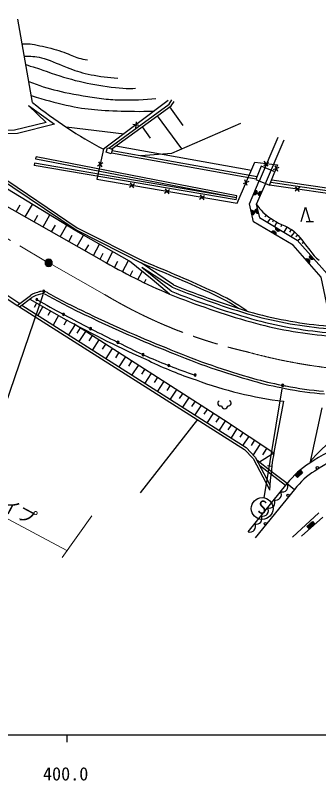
# Model space of a CAD drawing. Units: millimetres, scale not verified. Extents: x 40000 to 680000, y 20000 to 380000.
# Drawn here: x 460919 to 502648, y 198715 to 303934 of the extents above; entities that cross this region are included whole.
import ezdxf
from ezdxf.enums import TextEntityAlignment as Align

# ---------------------------------------------------------------- set-up
doc = ezdxf.new("R2010")
doc.units = ezdxf.units.MM
doc.header["$LTSCALE"] = 1000
doc.linetypes.add('CHAIN', pattern=[18.5, 12, -1.5, 3.5, -1.5])
for name, color, linetype, lineweight in [('M-BGD', 7, 'Continuous', 25), ('M-BMK', 2, 'CHAIN', 13), ('M-BMK-SRVR', 3, 'Continuous', 25), ('M-STR-HTXT', 7, 'Continuous', 13), ('M-STR-STRC', 7, 'Continuous', 25), ('M-TTL-BAND', 7, 'Continuous', 25)]:
    doc.layers.add(name, color=color, linetype=linetype, lineweight=lineweight)
doc.styles.add('ＭＳ ゴシック', font='')
doc.styles.get('ＭＳ ゴシック').set_extended_font_data('MS Gothic')

msp = doc.modelspace()

# ---------------------------------------------------------------- hatches: boundary and pattern name
at = {"layer": 'M-BGD'}
for points in [[(493938, 279916, -0.41422), (494121, 279456, -0.41422), (493661, 279273)], [(494550, 279064, -1), (494827, 279707)], [(493331, 277134, -1), (493490, 276452)], [(494357, 276699, -0.41421), (493936, 276960, -0.41421), (494197, 277381)], [(497397, 274404, -0.99999), (496795, 274763)], [(496110, 274124, -0.99999), (496711, 273765)], [(500814, 270404, -0.99999), (501276, 269878)], [(501983, 270437, -0.99999), (501521, 270963)], [(464984, 265983, 1), (464684, 265983, 0.99999)], [(464024, 264861, 1), (463724, 264861, 0.41421), (463874, 264711, 0.41421)], [(467698, 262812, 0.41421), (467548, 262962, 0.41421), (467398, 262812, 0.41421), (467548, 262662, 0.41421)], [(471421, 260854, 1), (471121, 260854, 0.41421), (471271, 260704, 0.41421)], [(475191, 258988, 1), (474891, 258988, 0.99999)], [(478646, 257292, 1), (478346, 257292, 0.41421), (478496, 257142, 0.41421)], [(482187, 255785, 0.41421), (482037, 255935, 0.41421), (481887, 255785, 1)], [(485805, 254472, 0.99999), (485505, 254472, 0.41421), (485655, 254322, 0.41421)], [(497838, 253070, 0.41421), (497688, 253220, 0.41421), (497538, 253070, 0.41421), (497688, 252920, 0.41421)], [(499365, 240767), (500104, 241440), (500424, 241055), (499717, 240413)], [(502113, 233974), (501376, 233298), (501038, 233667), (501775, 234342)]]:
    msp.add_hatch(color=256, dxfattribs=at).paths.add_polyline_path(points)
at = {"layer": 'M-BMK-SRVR'}
msp.add_hatch(color=256, dxfattribs=at).paths.add_polyline_path([(466009, 269903, 1), (465009, 269903, 1)])

# ---------------------------------------------------------------- linework, layer by layer
at = {"layer": 'M-BGD'}
for p, q in [((463287, 291955), (461281, 303395)), ((444214, 291715), (469445, 274724)), ((444033, 291416), (469268, 274421)), ((484011, 288807), (482156, 291354)), ((483815, 285562), (480483, 290136)), ((467893, 288583), (475898, 287651)), ((477926, 288802), (477085, 288920)), ((477565, 289281), (477446, 288441)), ((479529, 287058), (478395, 288615)), ((494484, 281186), (497061, 287168)), ((495311, 280830), (497888, 286812)), ((474229, 285352), (494170, 281795)), ((493392, 282596), (474735, 285949)), ((463749, 284163), (463806, 284458)), ((491335, 278844), (463749, 284163)), ((491392, 279138), (463806, 284458)), ((474128, 285015), (494037, 281463)), ((463582, 283589), (463531, 283293)), ((491285, 278548), (463531, 283293)), ((491335, 278844), (463582, 283589)), ((472228, 283225), (472946, 283677)), ((472361, 283810), (472813, 283092)), ((495100, 283287), (495766, 283813)), ((495696, 283217), (495170, 283883)), ((496421, 282716), (497192, 283071)), ((496629, 283279), (496984, 282508)), ((462525, 276091), (453664, 281097)), ((493059, 281068), (492270, 280756)), ((492821, 280518), (492508, 281306)), ((476604, 280322), (477296, 280812)), ((476705, 280913), (477195, 280221)), ((481436, 279497), (482128, 279987)), ((481537, 280088), (482027, 279396)), ((500074, 280288), (499394, 279781)), ((499987, 279694), (499480, 280374)), ((486267, 278671), (486960, 279162)), ((486368, 279263), (486859, 278570)), ((461037, 276932), (461583, 277899)), ((462292, 276222), (463265, 277947)), ((472796, 270277), (462525, 276091)), ((463513, 275532), (464040, 276466)), ((464733, 274841), (465662, 276487)), ((495458, 276444), (495254, 276224)), ((496005, 276044), (495597, 275477)), ((496440, 275767), (496292, 275488)), ((465920, 274169), (466430, 275072)), ((467107, 273497), (467993, 275068)), ((469445, 274724), (478721, 270021)), ((496887, 275510), (496566, 274906)), ((497589, 275161), (497422, 274846)), ((497890, 274110), (498310, 274820)), ((500942, 275574), (501942, 275574)), ((468262, 272844), (468754, 273717)), ((469268, 274421), (478577, 269702)), ((469415, 272188), (470281, 273722)), ((498854, 274511), (498613, 274139)), ((498860, 273531), (499384, 274118)), ((499787, 273721), (499496, 273479)), ((500162, 273274), (499773, 272950)), ((500576, 272721), (500393, 272568)), ((470538, 271553), (471015, 272398)), ((471662, 270919), (472487, 272482)), ((472576, 270402), (473021, 271246)), ((473487, 269880), (474317, 271452)), ((474576, 269273), (475021, 270117)), ((475672, 268682), (476491, 270233)), ((482661, 266876), (478216, 269885)), ((476720, 268137), (477097, 268851)), ((477775, 267606), (478364, 268722)), ((482499, 266565), (478343, 269283)), ((482340, 266006), (478343, 269283)), ((478693, 267208), (478922, 267643)), ((482130, 265605), (479729, 267611)), ((458593, 266252), (461531, 264303)), ((458264, 265990), (461197, 264045)), ((461197, 264045), (462989, 265427)), ((461505, 263840), (463182, 265134)), ((462897, 264914), (467906, 262083)), ((463846, 264382), (463513, 263788)), ((461197, 264045), (461505, 263840)), ((464688, 263910), (463997, 262678)), ((465777, 263299), (465416, 262655)), ((466867, 262688), (466112, 261341)), ((468001, 262053), (467606, 261350)), ((469134, 261418), (468221, 260008)), ((469851, 260953), (469397, 260253)), ((470568, 260489), (469665, 259095)), ((471487, 259894), (471039, 259202)), ((472406, 259299), (471516, 257925)), ((473315, 258710), (472874, 258028)), ((474224, 258121), (473348, 256767)), ((475124, 257538), (474688, 256867)), ((476023, 256956), (475159, 255622)), ((476913, 256380), (476484, 255718)), ((477802, 255804), (476951, 254489)), ((478682, 255234), (478260, 254581)), ((479562, 254664), (478723, 253369)), ((480433, 254100), (480016, 253457)), ((481303, 253536), (480477, 252260)), ((482164, 252979), (481754, 252345)), ((483025, 252421), (482211, 251164)), ((483877, 251869), (483473, 251245)), ((484729, 251318), (483927, 250079)), ((485571, 250772), (485173, 250157)), ((497791, 250872), (496524, 244122)), ((486414, 250226), (485624, 249006)), ((487247, 249687), (486855, 249081)), ((503067, 249979), (501418, 242379)), ((485967, 248362), (478075, 238268)), ((488081, 249147), (487302, 247945)), ((488905, 248613), (488519, 248017)), ((489730, 248079), (488963, 246895)), ((490545, 247551), (490165, 246963)), ((491361, 247023), (490606, 245857)), ((492167, 246500), (491793, 245922)), ((492974, 245978), (492230, 244830)), ((493772, 245461), (493351, 244811)), ((494570, 244944), (493630, 243493)), ((495468, 244363), (494918, 243515)), ((496459, 243719), (494506, 242492)), ((496117, 241243), (494150, 242767)), ((496071, 240837), (494546, 242018)), ((495609, 242053), (496208, 241975)), ((498304, 239550), (496117, 241243)), ((498084, 239278), (496071, 240837)), ((492956, 232929), (498304, 239550)), ((498304, 239550), (499342, 238768)), ((493967, 232112), (499343, 238768)), ((502648, 235549), (499063, 232213)), ((503194, 234964), (500295, 232308))]:
    msp.add_line(p, q, dxfattribs=at)
for points in [[(462757, 291515), (466297, 288957), (461228, 287694), (454522, 287476), (423207, 303934)], [(462757, 291515), (465159, 289219), (460807, 288127), (454740, 287862), (423207, 303934)], [(479729, 267611), (476618, 270158), (469256, 274299), (423615, 302088)], [(461878, 299992), (462039, 300019), (462230, 300032), (462447, 300031), (462689, 300018), (462955, 299993), (463250, 299954), (463575, 299900), (463922, 299834), (464281, 299760), (464644, 299681), (465018, 299594), (465410, 299498), (465807, 299396), (466196, 299291), (466566, 299184), (466917, 299075), (467259, 298961), (467588, 298845), (467901, 298731), (468196, 298623), (468461, 298518), (468699, 298416), (468925, 298317), (469156, 298224), (469405, 298137), (469672, 298056), (469946, 297981), (470230, 297912), (470527, 297848), (470841, 297791)], [(462172, 298315), (462363, 298330), (462572, 298336), (462799, 298332), (463044, 298317), (463308, 298291), (463588, 298256), (463887, 298213), (464203, 298158), (464539, 298085), (464895, 297989), (465282, 297861), (465701, 297705), (466134, 297534), (466562, 297362), (466968, 297200), (467348, 297048), (468074, 296749), (468428, 296608), (468781, 296477), (469127, 296357), (469462, 296246), (469798, 296142), (470147, 296043), (470519, 295948), (470920, 295855), (471340, 295767), (471775, 295683), (472219, 295606), (472668, 295538), (473122, 295478), (473584, 295424), (474053, 295379), (474529, 295341), (475011, 295311)], [(462375, 297156), (462656, 297069), (462986, 296963), (463362, 296839), (464225, 296553), (464726, 296383), (465281, 296192), (465865, 295992), (466454, 295795), (467022, 295613), (467566, 295447), (468104, 295287), (468638, 295135), (469172, 294991), (469710, 294858), (470249, 294735), (470789, 294622), (471329, 294518), (471872, 294421), (472420, 294329), (472980, 294238), (473553, 294151), (474125, 294071), (474680, 294002), (475205, 293951), (475702, 293915), (476180, 293892), (476636, 293882), (477068, 293887), (477472, 293908)], [(462785, 294818), (463285, 294630), (463780, 294452), (464271, 294284), (464762, 294124), (465256, 293972), (465744, 293831), (466222, 293701), (466706, 293578), (467211, 293460), (467750, 293341), (468334, 293221), (468953, 293102), (469593, 292986), (470238, 292876), (470876, 292774), (471190, 292725), (471504, 292677), (471819, 292630), (472133, 292584), (472449, 292540), (472764, 292499), (473081, 292460), (473397, 292426), (473715, 292395), (474034, 292369), (474354, 292348), (474677, 292330), (475002, 292317), (475328, 292307), (475654, 292300), (475979, 292296), (476303, 292295), (476624, 292296), (476942, 292299), (477256, 292304), (477876, 292321), (478489, 292347), (479093, 292383), (479686, 292429), (480268, 292482)], [(463122, 292898), (463779, 292695), (464417, 292504), (465038, 292324), (465642, 292156), (466231, 291998), (466806, 291851), (467370, 291715), (467923, 291588), (468468, 291471), (469005, 291364), (469522, 291268), (470011, 291186), (470478, 291117), (470933, 291058), (471381, 291009), (471831, 290966), (472291, 290929), (472767, 290896), (473267, 290865), (473798, 290835), (474353, 290806), (474919, 290783), (475496, 290765), (476088, 290751), (476694, 290742), (477317, 290736), (477958, 290733), (478619, 290734), (479301, 290738), (480006, 290744)], [(481956, 292212), (473054, 285510), (472119, 281392), (491445, 278091), (493883, 283732), (496982, 283368), (496631, 282419)], [(473777, 285684), (482087, 291737), (482457, 292298)], [(474198, 285558), (482344, 291491), (482749, 292105)], [(478196, 284644), (482453, 284972), (491952, 289089)], [(508388, 282517), (507406, 278914), (495898, 280594)], [(496062, 281003), (506883, 279405), (507273, 282026)], [(496196, 281337), (506588, 279803), (506927, 282077)], [(504269, 261848), (502968, 267954), (499122, 272327), (493698, 275562), (493123, 278024), (494476, 281165)], [(495311, 280830), (494066, 277941), (494488, 276139), (499705, 273028), (503799, 268372), (505171, 261934)], [(491285, 278548), (491335, 278844), (491392, 279138)], [(494056, 277975), (494269, 277678), (494493, 277395), (494729, 277126), (494978, 276870), (495241, 276625), (495515, 276396), (495801, 276182), (496100, 275979), (496417, 275781), (496754, 275580), (497132, 275379), (497549, 275180), (497973, 274983), (498374, 274789), (498719, 274598), (498992, 274422), (499215, 274260), (499411, 274095), (499607, 273908), (499826, 273678), (500069, 273395), (500317, 273073), (500574, 272726), (500841, 272372), (501415, 271659), (501723, 271266), (502040, 270882), (502366, 270545), (502696, 270293)], [(500242, 275574), (500842, 277574), (501442, 275574)], [(461505, 263840), (492451, 244259), (493628, 243006), (495877, 238750)], [(461800, 264068), (492676, 244531), (493915, 243212), (495930, 239399)], [(496459, 243719), (489535, 248303), (468965, 261509)]]:
    msp.add_lwpolyline(points, dxfattribs=at)
for points in [[(474283, 285532), (474096, 284908), (473415, 285113), (473602, 285737)], [(493995, 281358), (495898, 280594), (496631, 282419), (494728, 283183)], [(499365, 240767), (500104, 241440), (500424, 241055), (499717, 240413)], [(502113, 233974), (501376, 233298), (501038, 233667), (501775, 234342)]]:
    msp.add_lwpolyline(points, close=True, dxfattribs=at)
for points in [[(493938, 279916, -0.41422), (494121, 279456, -0.41422), (493661, 279273)], [(494550, 279064, -1), (494827, 279707)], [(493331, 277134, -1), (493490, 276452)], [(494357, 276699, -0.41421), (493936, 276960, -0.41421), (494197, 277381)], [(497397, 274404, -0.99999), (496795, 274763)], [(496110, 274124, -0.99999), (496711, 273765)], [(500814, 270404, -0.99999), (501276, 269878)], [(501983, 270437, -0.99999), (501521, 270963)], [(464984, 265983, 1), (464684, 265983, 0.99999)], [(464024, 264861, 1), (463724, 264861, 0.41421), (463874, 264711, 0.41421)], [(467698, 262812, 0.41421), (467548, 262962, 0.41421), (467398, 262812, 0.41421), (467548, 262662, 0.41421)], [(471421, 260854, 1), (471121, 260854, 0.41421), (471271, 260704, 0.41421)], [(475191, 258988, 1), (474891, 258988, 0.99999)], [(478646, 257292, 1), (478346, 257292, 0.41421), (478496, 257142, 0.41421)], [(482187, 255785, 0.41421), (482037, 255935, 0.41421), (481887, 255785, 1)], [(485805, 254472, 0.99999), (485505, 254472, 0.41421), (485655, 254322, 0.41421)], [(497838, 253070, 0.41421), (497688, 253220, 0.41421), (497538, 253070, 0.41421), (497688, 252920, 0.41421)]]:
    msp.add_lwpolyline(points, format="xyb", close=True, dxfattribs=at)
for centre in [(502471, 241725), (498436, 237940), (495314, 234043)]:
    msp.add_circle(centre, 168, dxfattribs=at)
for centre, radius, start, end in [((501950, 339922), 61609, 231.13018, 242.02976), ((515233, 343396), 84541, 239.87015, 246.94881), ((400764, 76690), 208107, 65.18466, 68.04328), ((400764, 76690), 208457, 65.18508, 68.03914), ((527631, 377704), 119953, 247.89849, 253.49983), ((527631, 377704), 119603, 247.9143, 253.49797), ((465623, 260727), 5388, 104.33792, 119.2649), ((465623, 260727), 5038, 104.3215, 118.9781), ((464653, 264569), 1426, 88.74997, 104.7866), ((464653, 264569), 1076, 55.47171, 104.85567), ((464653, 264569), 1426, 56.1775, 76.69011), ((506634, 339591), 84898, 240.83661, 245.0567), ((506634, 339591), 84548, 240.84693, 245.05804), ((526866, 377927), 120903, 248.28353, 253.88329), ((526866, 377927), 120453, 248.30558, 253.88211), ((477547, 242203), 25652, 56.72972, 65.69491), ((477547, 242203), 26002, 54.23376, 65.69147), ((549193, 413526), 171408, 240.1985, 241.50443), ((549193, 413526), 171408, 241.60471, 242.91064), ((540648, 394929), 151458, 241.29606, 246.09392), ((549755, 427379), 182695, 244.40538, 248.29633), ((549755, 427379), 182345, 244.40476, 248.29724), ((508971, 318320), 58224, 254.51571, 264.89537), ((508727, 318387), 57724, 254.76901, 265.28789), ((508727, 318387), 57374, 254.77288, 265.22529), ((508971, 318320), 58674, 254.51328, 264.89319), ((549193, 413526), 171408, 243.01092, 244.31686), ((508145, 322070), 71241, 242.43135, 245.28561), ((519840, 347837), 97393, 247.34418, 254.42042), ((508145, 322070), 71241, 245.52688, 248.38114), ((519840, 347837), 97743, 247.34589, 254.41951), ((501931, 302577), 51379, 243.83074, 251.67076), ((508145, 322070), 71241, 248.62241, 251.47667), ((504794, 305667), 55240, 249.85933, 262.71647), ((505765, 295909), 43944, 253.91114, 259.88632), ((505765, 295909), 43594, 253.9091, 259.12529), ((505765, 295909), 43594, 259.51958, 259.89284), ((506199, 291879), 40068, 258.26327, 266.05971), ((506199, 291879), 39718, 258.25612, 265.8398), ((489145, 250611), 381, 116.30504, 290.4654), ((490262, 250612), 361, 254.47523, 70.54878), ((489721, 250290), 445, 184.69911, 356.5199), ((520682, 225952), 25412, 128.20955, 139.1496), ((556882, 234123), 61181, 170.59394, 175.75913), ((513813, 224113), 22075, 109.14777, 124.15967), ((513813, 224113), 20775, 109.10341, 124.24542), ((507281, 232796), 11234, 121.46134, 143.04716), ((507281, 232796), 9934, 121.2875, 143.04716), ((497661, 239157), 753, 250.70541, 31.44053), ((496770, 238054), 753, 250.70541, 31.44053), ((495879, 236950), 753, 250.70541, 31.44053), ((494987, 235847), 753, 250.70541, 31.44053), ((494096, 234743), 753, 250.70541, 31.44053), ((493205, 233640), 753, 250.70541, 31.44053)]:
    msp.add_arc(centre, radius, start, end, dxfattribs=at)
at = {"layer": 'M-BMK'}
for p, q in [((445570, 281573), (465077, 270155)), ((465944, 269657), (473188, 265561))]:
    msp.add_line(p, q, dxfattribs=at)
for centre, radius, start, end in [((507698, 323016), 67022, 239.00942, 257.08384), ((513072, 331193), 76270, 254.52122, 281.52743)]:
    msp.add_arc(centre, radius, start, end, dxfattribs=at)
at = {"layer": 'M-BMK-SRVR'}
msp.add_lwpolyline([(466009, 269903, 1), (465009, 269903, 1)], format="xyb", close=True, dxfattribs=at)
at = {"layer": 'M-STR-HTXT'}
for p, q in [((446945, 241566), (468022, 230364)), ((471428, 235139), (467347, 229418))]:
    msp.add_line(p, q, dxfattribs=at)
at = {"layer": 'M-STR-STRC'}
for p, q in [((464692, 265525), (459503, 250357)), ((497594, 252569), (495114, 237608))]:
    msp.add_line(p, q, dxfattribs=at)
msp.add_circle((494869, 236129), 1500, dxfattribs=at)
at = {"layer": 'M-TTL-BAND'}
for p, q in [((40000, 205000), (579000, 205000)), ((468000, 205000), (468000, 204000))]:
    msp.add_line(p, q, dxfattribs=at)

# ---------------------------------------------------------------- texts
at = {"layer": 'M-STR-HTXT', "style": 'ＭＳ ゴシック'}
msp.add_text('ガードパイプ', height=1833, rotation=332.011, dxfattribs=at).set_placement((456275, 236802), align=Align.BOTTOM_CENTER)
at = {"layer": 'M-STR-STRC', "style": 'ＭＳ ゴシック'}
msp.add_text('S', height=1833, rotation=350.528, dxfattribs=at).set_placement((494664, 234874), align=Align.BOTTOM_CENTER)
at = {"layer": 'M-TTL-BAND', "style": 'ＭＳ ゴシック'}
msp.add_text('400.0', height=1833, dxfattribs=at).set_placement((467844, 198195), align=Align.BOTTOM_CENTER)

doc.saveas('drawing.dxf')
